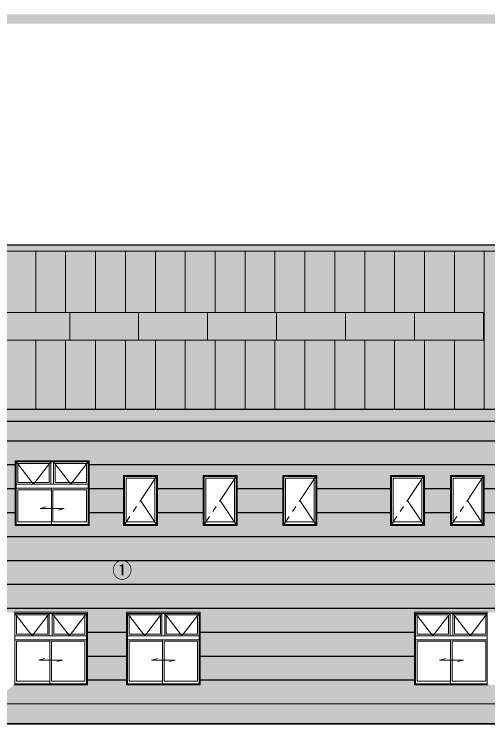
# Model space of a CAD drawing. Units: millimetres at full size; details may follow other scales. Extents: x -58028 to 60518, y -42813 to 41849.
# Drawn here: x -28216 to -16338, y 22187 to 39986 of the extents above; entities that cross this region are included whole.
import ezdxf
from ezdxf.enums import TextEntityAlignment as Align

# ---------------------------------------------------------------- set-up
doc = ezdxf.new("R2010")
doc.units = ezdxf.units.MM
doc.header["$LTSCALE"] = 150
doc.linetypes.add('CHAIN1', pattern=[8, 5, -1, 1, -1])
for name, color, linetype, lineweight in [('1-1_極細線', 4, 'Continuous', 9), ('1-2_細線', 7, 'Continuous', 18), ('1-3_中線', 3, 'Continuous', 25), ('1-4_太線', 2, 'Continuous', 35), ('1-8_ﾊｯﾁﾝｸﾞ', 4, 'Continuous', 9), ('1-B_文字', 4, 'Continuous', 9)]:
    doc.layers.add(name, color=color, linetype=linetype, lineweight=lineweight)
for name, color, linetype in [('2-C_2-Cﾚｲﾔ', 254, 'Continuous'), ('3-D_文字', 134, 'Continuous'), ('4-D_文字', 7, 'Continuous'), ('F-D', 150, 'Continuous')]:
    doc.layers.add(name, color=color, linetype=linetype)
doc.styles.add('ＭＳ ゴシック', font='')
doc.styles.get('ＭＳ ゴシック').set_extended_font_data('MS Gothic')

msp = doc.modelspace()

# ---------------------------------------------------------------- linework, layer by layer
at = {"layer": '1-1_極細線'}
msp.add_line((-40375.9, 22686.9), (-9700.9, 22686.9), dxfattribs=at)
at = {"layer": '1-2_細線'}
msp.add_line((-48400.9, 34045.3), (-9200.9, 34045.3), dxfattribs=at)
at = {"layer": '1-3_中線'}
for p, q in [((-9200.9, 34195.3), (-48400.9, 34195.3)), ((-9200.9, 30070.3), (-37971.5, 30070.3)), ((-9200.9, 29773.6), (-37971.5, 29773.6))]:
    msp.add_line(p, q, dxfattribs=at)
at = {"layer": '1-4_太線'}
msp.add_line((-53204.7, 22186.9), (-5383.9, 22186.9), dxfattribs=at)
at = {"layer": '1-8_ﾊｯﾁﾝｸﾞ'}
for p, q in [((-16448.9, 32499.5), (-28550.9, 32499.5)), ((-26824.9, 32499.5), (-26824.9, 31811)), ((-25094.9, 32499.5), (-25094.9, 31811)), ((-23364.9, 32499.5), (-23364.9, 31811)), ((-21634.9, 32499.5), (-21634.9, 31811)), ((-19904.9, 32499.5), (-19904.9, 31811)), ((-18174.9, 32499.5), (-18174.9, 31811)), ((-16448.9, 32499.5), (-16448.9, 31811)), ((-16448.9, 31811), (-28550.9, 31811)), ((-28188.4, 27161.7), (-28188.4, 28786.9)), ((-28188.4, 28786.9), (-26338.4, 28786.9)), ((-28163.4, 27186.9), (-28163.4, 28756.9)), ((-28163.4, 28756.9), (-26363.4, 28756.9)), ((-28123.4, 28236.9), (-28123.4, 28716.9)), ((-28123.4, 28716.9), (-27338.4, 28716.9)), ((-27338.4, 28236.9), (-27338.4, 28716.9)), ((-27298.4, 28196.9), (-27298.4, 28756.9)), ((-27228.4, 28196.9), (-27228.4, 28756.9)), ((-27188.4, 28716.9), (-26403.4, 28716.9)), ((-27188.4, 28236.9), (-27188.4, 28716.9)), ((-26403.4, 28236.9), (-26403.4, 28716.9)), ((-26363.4, 28756.9), (-26363.4, 27186.9)), ((-26338.4, 28786.9), (-26338.4, 27161.7)), ((-25475.9, 27161.7), (-25475.9, 28416.9)), ((-25475.9, 28416.9), (-24625.9, 28416.9)), ((-25450.9, 27186.9), (-25450.9, 28386.9)), ((-25450.9, 28386.9), (-24650.9, 28386.9)), ((-25410.9, 27256.9), (-25410.9, 28346.9)), ((-24690.9, 28346.9), (-25410.9, 28346.9)), ((-24690.9, 27256.9), (-24690.9, 28346.9)), ((-24650.9, 27186.9), (-24650.9, 28386.9)), ((-24625.9, 27161.7), (-24625.9, 28416.9)), ((-23475.9, 27161.7), (-23475.9, 28416.9)), ((-23475.9, 28416.9), (-22625.9, 28416.9)), ((-23450.9, 27186.9), (-23450.9, 28386.9)), ((-23450.9, 28386.9), (-22650.9, 28386.9)), ((-23410.9, 27256.9), (-23410.9, 28346.9)), ((-22690.9, 28346.9), (-23410.9, 28346.9)), ((-22690.9, 27256.9), (-22690.9, 28346.9)), ((-22650.9, 27186.9), (-22650.9, 28386.9)), ((-22625.9, 27161.7), (-22625.9, 28416.9)), ((-21475.9, 27161.7), (-21475.9, 28416.9)), ((-21475.9, 28416.9), (-20625.9, 28416.9)), ((-21450.9, 27186.9), (-21450.9, 28386.9)), ((-21450.9, 28386.9), (-20650.9, 28386.9)), ((-21410.9, 27256.9), (-21410.9, 28346.9)), ((-20690.9, 28346.9), (-21410.9, 28346.9)), ((-20690.9, 27256.9), (-20690.9, 28346.9)), ((-20650.9, 27186.9), (-20650.9, 28386.9)), ((-20625.9, 27161.7), (-20625.9, 28416.9)), ((-18778.4, 27161.7), (-18778.4, 28416.9)), ((-18778.4, 28416.9), (-17928.4, 28416.9)), ((-18753.4, 27186.9), (-18753.4, 28386.9)), ((-18753.4, 28386.9), (-17953.4, 28386.9)), ((-18713.4, 27256.9), (-18713.4, 28346.9)), ((-17993.4, 28346.9), (-18713.4, 28346.9)), ((-17993.4, 27256.9), (-17993.4, 28346.9)), ((-17953.4, 27186.9), (-17953.4, 28386.9)), ((-17928.4, 27161.7), (-17928.4, 28416.9)), ((-17275.9, 27161.7), (-17275.9, 28416.9)), ((-17275.9, 28416.9), (-16425.9, 28416.9)), ((-17250.9, 27186.9), (-17250.9, 28386.9)), ((-17250.9, 28386.9), (-16450.9, 28386.9)), ((-17210.9, 27256.9), (-17210.9, 28346.9)), ((-16490.9, 28346.9), (-17210.9, 28346.9)), ((-16490.9, 27256.9), (-16490.9, 28346.9)), ((-16450.9, 27186.9), (-16450.9, 28386.9)), ((-16425.9, 27161.7), (-16425.9, 28416.9)), ((-26363.4, 28196.9), (-28163.4, 28196.9)), ((-27338.4, 28236.9), (-28123.4, 28236.9)), ((-26403.4, 28236.9), (-27188.4, 28236.9)), ((-26363.4, 28096.9), (-28163.4, 28096.9)), ((-28123.4, 27256.9), (-28123.4, 28056.9)), ((-27283.4, 28056.9), (-28123.4, 28056.9)), ((-27283.4, 27186.9), (-27283.4, 28096.9)), ((-27243.4, 27256.9), (-27243.4, 28056.9)), ((-26403.4, 28056.9), (-27243.4, 28056.9)), ((-26403.4, 27256.9), (-26403.4, 28056.9)), ((-27414, 27626.8), (-27563.7, 27586.9)), ((-26963.7, 27586.9), (-27563.7, 27586.9)), ((-27113.4, 27547.1), (-26963.7, 27586.9)), ((-27283.4, 27256.9), (-28123.4, 27256.9)), ((-26403.4, 27256.9), (-27243.4, 27256.9)), ((-24690.9, 27256.9), (-25410.9, 27256.9)), ((-22690.9, 27256.9), (-23410.9, 27256.9)), ((-20690.9, 27256.9), (-21410.9, 27256.9)), ((-17993.4, 27256.9), (-18713.4, 27256.9)), ((-16490.9, 27256.9), (-17210.9, 27256.9)), ((-28188.4, 27161.7), (-26338.4, 27161.7)), ((-28163.4, 27186.9), (-26363.4, 27186.9)), ((-25475.9, 27161.7), (-24625.9, 27161.7)), ((-25450.9, 27186.9), (-24650.9, 27186.9)), ((-23475.9, 27161.7), (-22625.9, 27161.7)), ((-23450.9, 27186.9), (-22650.9, 27186.9)), ((-21475.9, 27161.7), (-20625.9, 27161.7)), ((-21450.9, 27186.9), (-20650.9, 27186.9)), ((-18778.4, 27161.7), (-17928.4, 27161.7)), ((-18753.4, 27186.9), (-17953.4, 27186.9)), ((-17275.9, 27161.7), (-16425.9, 27161.7)), ((-17250.9, 27186.9), (-16450.9, 27186.9)), ((-28225.9, 24986.9), (-26375.9, 24986.9)), ((-28200.9, 24956.9), (-26400.9, 24956.9)), ((-28200.9, 23186.9), (-28200.9, 24956.9)), ((-27335.9, 24396.9), (-27335.9, 24956.9)), ((-27265.9, 24396.9), (-27265.9, 24956.9)), ((-26400.9, 24956.9), (-26400.9, 23186.9)), ((-26375.9, 24986.9), (-26375.9, 23161.7)), ((-25400.9, 24986.9), (-23550.9, 24986.9)), ((-25400.9, 23161.7), (-25400.9, 24986.9)), ((-25375.9, 24956.9), (-23575.9, 24956.9)), ((-25375.9, 23186.9), (-25375.9, 24956.9)), ((-24510.9, 24396.9), (-24510.9, 24956.9)), ((-24440.9, 24396.9), (-24440.9, 24956.9)), ((-23575.9, 24956.9), (-23575.9, 23186.9)), ((-23550.9, 24986.9), (-23550.9, 23161.7)), ((-18175.9, 24986.9), (-16325.9, 24986.9)), ((-18175.9, 23161.7), (-18175.9, 24986.9)), ((-18150.9, 24956.9), (-16350.9, 24956.9)), ((-18150.9, 23186.9), (-18150.9, 24956.9)), ((-17285.9, 24396.9), (-17285.9, 24956.9)), ((-17215.9, 24396.9), (-17215.9, 24956.9)), ((-16350.9, 24956.9), (-16350.9, 23186.9)), ((-28160.9, 24436.9), (-28160.9, 24916.9)), ((-28160.9, 24916.9), (-27375.9, 24916.9)), ((-27375.9, 24436.9), (-27375.9, 24916.9)), ((-27225.9, 24916.9), (-26440.9, 24916.9)), ((-27225.9, 24436.9), (-27225.9, 24916.9)), ((-26440.9, 24436.9), (-26440.9, 24916.9)), ((-25335.9, 24436.9), (-25335.9, 24916.9)), ((-25335.9, 24916.9), (-24550.9, 24916.9)), ((-24550.9, 24436.9), (-24550.9, 24916.9)), ((-24400.9, 24916.9), (-23615.9, 24916.9)), ((-24400.9, 24436.9), (-24400.9, 24916.9)), ((-23615.9, 24436.9), (-23615.9, 24916.9)), ((-18110.9, 24436.9), (-18110.9, 24916.9)), ((-18110.9, 24916.9), (-17325.9, 24916.9)), ((-17325.9, 24436.9), (-17325.9, 24916.9)), ((-17175.9, 24916.9), (-16390.9, 24916.9)), ((-17175.9, 24436.9), (-17175.9, 24916.9)), ((-16390.9, 24436.9), (-16390.9, 24916.9)), ((-26400.9, 24396.9), (-28200.9, 24396.9)), ((-27375.9, 24436.9), (-28160.9, 24436.9)), ((-26440.9, 24436.9), (-27225.9, 24436.9)), ((-23575.9, 24396.9), (-25375.9, 24396.9)), ((-24550.9, 24436.9), (-25335.9, 24436.9)), ((-23615.9, 24436.9), (-24400.9, 24436.9)), ((-16350.9, 24396.9), (-18150.9, 24396.9)), ((-17325.9, 24436.9), (-18110.9, 24436.9)), ((-16390.9, 24436.9), (-17175.9, 24436.9)), ((-26400.9, 24296.9), (-28200.9, 24296.9)), ((-28160.9, 23256.9), (-28160.9, 24256.9)), ((-27320.9, 24256.9), (-28160.9, 24256.9)), ((-27320.9, 23186.9), (-27320.9, 24296.9)), ((-27280.9, 23256.9), (-27280.9, 24256.9)), ((-26440.9, 24256.9), (-27280.9, 24256.9)), ((-26440.9, 23256.9), (-26440.9, 24256.9)), ((-23575.9, 24296.9), (-25375.9, 24296.9)), ((-25335.9, 23256.9), (-25335.9, 24256.9)), ((-24495.9, 24256.9), (-25335.9, 24256.9)), ((-24495.9, 23186.9), (-24495.9, 24296.9)), ((-24455.9, 23256.9), (-24455.9, 24256.9)), ((-23615.9, 24256.9), (-24455.9, 24256.9)), ((-23615.9, 23256.9), (-23615.9, 24256.9)), ((-16350.9, 24296.9), (-18150.9, 24296.9)), ((-18110.9, 23256.9), (-18110.9, 24256.9)), ((-17270.9, 24256.9), (-18110.9, 24256.9)), ((-17270.9, 23186.9), (-17270.9, 24296.9)), ((-17230.9, 23256.9), (-17230.9, 24256.9)), ((-16390.9, 24256.9), (-17230.9, 24256.9)), ((-16390.9, 23256.9), (-16390.9, 24256.9)), ((-27451.5, 23826.8), (-27601.2, 23786.9)), ((-27001.2, 23786.9), (-27601.2, 23786.9)), ((-27150.9, 23747.1), (-27001.2, 23786.9)), ((-24626.5, 23826.8), (-24776.2, 23786.9)), ((-24176.2, 23786.9), (-24776.2, 23786.9)), ((-24325.9, 23747.1), (-24176.2, 23786.9)), ((-17401.5, 23826.8), (-17551.2, 23786.9)), ((-16951.2, 23786.9), (-17551.2, 23786.9)), ((-17100.9, 23747.1), (-16951.2, 23786.9)), ((-28225.9, 23161.7), (-26375.9, 23161.7)), ((-28200.9, 23186.9), (-26400.9, 23186.9)), ((-27320.9, 23256.9), (-28160.9, 23256.9)), ((-26440.9, 23256.9), (-27280.9, 23256.9)), ((-25400.9, 23161.7), (-23550.9, 23161.7)), ((-25375.9, 23186.9), (-23575.9, 23186.9)), ((-24495.9, 23256.9), (-25335.9, 23256.9)), ((-23615.9, 23256.9), (-24455.9, 23256.9)), ((-18175.9, 23161.7), (-16325.9, 23161.7)), ((-18150.9, 23186.9), (-16350.9, 23186.9)), ((-17270.9, 23256.9), (-18110.9, 23256.9)), ((-16390.9, 23256.9), (-17230.9, 23256.9))]:
    msp.add_line(p, q, dxfattribs=at)
at = {"layer": '1-8_ﾊｯﾁﾝｸﾞ', "linetype": 'CHAIN1'}
for p, q in [((-27730.9, 28196.9), (-28163.4, 28756.9)), ((-27298.4, 28756.9), (-27730.9, 28196.9)), ((-24650.9, 28386.9), (-25450.9, 27186.9)), ((-22650.9, 28386.9), (-23450.9, 27186.9)), ((-20650.9, 28386.9), (-21450.9, 27186.9)), ((-17953.4, 28386.9), (-18753.4, 27186.9)), ((-16450.9, 28386.9), (-17250.9, 27186.9)), ((-25050.9, 27786.9), (-24650.9, 27186.9)), ((-23050.9, 27786.9), (-22650.9, 27186.9)), ((-21050.9, 27786.9), (-20650.9, 27186.9)), ((-18353.4, 27786.9), (-17953.4, 27186.9)), ((-16850.9, 27786.9), (-16450.9, 27186.9)), ((-27768.4, 24396.9), (-28200.9, 24956.9)), ((-27335.9, 24956.9), (-27768.4, 24396.9)), ((-24943.4, 24396.9), (-25375.9, 24956.9)), ((-24510.9, 24956.9), (-24943.4, 24396.9)), ((-17718.4, 24396.9), (-18150.9, 24956.9)), ((-17285.9, 24956.9), (-17718.4, 24396.9))]:
    msp.add_line(p, q, dxfattribs=at)
for points in [[(-26363.4, 28756.9), (-26795.9, 28196.9), (-27228.4, 28756.9)], [(-26400.9, 24956.9), (-26833.4, 24396.9), (-27265.9, 24956.9)], [(-23575.9, 24956.9), (-24008.4, 24396.9), (-24440.9, 24956.9)], [(-16350.9, 24956.9), (-16783.4, 24396.9), (-17215.9, 24956.9)]]:
    msp.add_lwpolyline(points, dxfattribs=at)
at = {"layer": '1-B_文字'}
for p, q in [((-27675.9, 32499.5), (-27675.9, 34045.3)), ((-26925.9, 32499.5), (-26925.9, 34045.3)), ((-26175.9, 32499.5), (-26175.9, 34045.3)), ((-25425.9, 32499.5), (-25425.9, 34045.3)), ((-24675.9, 32499.5), (-24675.9, 34045.3)), ((-23925.9, 32499.5), (-23925.9, 34045.3)), ((-23175.9, 32499.5), (-23175.9, 34045.3)), ((-22425.9, 32499.5), (-22425.9, 34045.3)), ((-21675.9, 32499.5), (-21675.9, 34045.3)), ((-20925.9, 32499.5), (-20925.9, 34045.3)), ((-20175.9, 32499.5), (-20175.9, 34045.3)), ((-19425.9, 32499.5), (-19425.9, 34045.3)), ((-18675.9, 32499.5), (-18675.9, 34045.3)), ((-17925.9, 32499.5), (-17925.9, 34045.3)), ((-17175.9, 32499.5), (-17175.9, 34045.3)), ((-16425.9, 30070.3), (-16425.9, 34045.3)), ((-27675.9, 30070.3), (-27675.9, 31811)), ((-26925.9, 30070.3), (-26925.9, 31811)), ((-26175.9, 30070.3), (-26175.9, 31811)), ((-25425.9, 30070.3), (-25425.9, 31811)), ((-24675.9, 30070.3), (-24675.9, 31811)), ((-23925.9, 30070.3), (-23925.9, 31811)), ((-23175.9, 30070.3), (-23175.9, 31811)), ((-22425.9, 30070.3), (-22425.9, 31811)), ((-21675.9, 30070.3), (-21675.9, 31811)), ((-20925.9, 30070.3), (-20925.9, 31811)), ((-20175.9, 30070.3), (-20175.9, 31811)), ((-19425.9, 30070.3), (-19425.9, 31811)), ((-18675.9, 30070.3), (-18675.9, 31811)), ((-17925.9, 30070.3), (-17925.9, 31811)), ((-17175.9, 30070.3), (-17175.9, 31811))]:
    msp.add_line(p, q, dxfattribs=at)
at = {"layer": '2-C_2-Cﾚｲﾔ', "color": 251}
for points in [[(-9200.9, 34045.3), (-9200.9, 34195.3), (-48400.9, 34195.3)], [(-48400.9, 34195.3), (-29175.9, 34045.3), (-9200.9, 34045.3)], [(-28425.9, 34045.3), (-28425.9, 32499.5), (-16448.9, 32499.5)], [(-9200.9, 34045.3), (-28425.9, 34045.3), (-16448.9, 32499.5)], [(-9200.9, 34045.3), (-16448.9, 32499.5), (-16448.9, 31811)], [(-16448.9, 31811), (-9200.9, 30070.3), (-9200.9, 34045.3)], [(-28425.9, 31811), (-28425.9, 30070.3), (-9200.9, 30070.3)], [(-16448.9, 31811), (-28425.9, 31811), (-9200.9, 30070.3)], [(-28800.9, 30070.3), (-9200.9, 30070.3), (-28800.9, 29773.6), (-9200.9, 29773.6)]]:
    msp.add_solid(points, dxfattribs=at)
at = {"layer": '2-C_2-Cﾚｲﾔ', "color": 176}
msp.add_solid([(-28550.9, 32499.5), (-16448.9, 32499.5), (-28550.9, 31811), (-16448.9, 31811)], dxfattribs=at)
at = {"layer": '2-C_2-Cﾚｲﾔ'}
for points in [[(-26338.4, 29773.6), (-37971.5, 29773.6), (-37971.5, 29608.6)], [(-26338.4, 28786.9), (-26338.4, 29773.6), (-37971.5, 29608.6)], [(-26338.4, 29773.6), (-26338.4, 28416.9), (-10713.4, 28416.9)], [(-9700.9, 29773.6), (-26338.4, 29773.6), (-10713.4, 28416.9)], [(-26338.4, 28786.9), (-37971.5, 29608.6), (-34000.9, 28786.9)], [(-29370.9, 27186.9), (-28188.4, 27186.9), (-28188.4, 28786.9)], [(-29370.9, 28786.9), (-29370.9, 27186.9), (-28188.4, 28786.9)], [(-25475.9, 28416.9), (-26338.4, 28416.9), (-26338.4, 27161.7)], [(-25475.9, 27161.7), (-25475.9, 28416.9), (-26338.4, 27161.7)], [(-23475.9, 28416.9), (-24625.9, 28416.9), (-24625.9, 27161.7)], [(-23475.9, 27161.7), (-23475.9, 28416.9), (-24625.9, 27161.7)], [(-21475.9, 28416.9), (-22625.9, 28416.9), (-22625.9, 27161.7)], [(-21475.9, 27161.7), (-21475.9, 28416.9), (-22625.9, 27161.7)], [(-18778.4, 28416.9), (-20625.9, 28416.9), (-20625.9, 27161.7)], [(-18778.4, 27161.7), (-18778.4, 28416.9), (-20625.9, 27161.7)], [(-17275.9, 28416.9), (-17928.4, 28416.9), (-17928.4, 27161.7)], [(-17275.9, 27161.7), (-17275.9, 28416.9), (-17928.4, 27161.7)], [(-15275.9, 28416.9), (-16425.9, 28416.9), (-16425.9, 27161.7)], [(-15275.9, 27161.7), (-15275.9, 28416.9), (-16425.9, 27161.7)], [(-28188.4, 27186.9), (-28800.9, 27186.9), (-28800.9, 24986.9)], [(-28188.4, 27161.7), (-28188.4, 27186.9), (-28800.9, 24986.9)], [(-28188.4, 27161.7), (-28800.9, 24986.9), (-11225.9, 24986.9)], [(-25475.9, 27161.7), (-28188.4, 27161.7), (-11225.9, 24986.9)], [(-25475.9, 27161.7), (-11225.9, 24986.9), (-11563.4, 27161.7)], [(-25400.9, 24986.9), (-26375.9, 24986.9), (-26375.9, 23161.7)], [(-25400.9, 23161.7), (-25400.9, 24986.9), (-26375.9, 23161.7)], [(-19300.9, 22686.9), (-19300.9, 24986.9), (-23550.9, 24986.9)], [(-19300.9, 22686.9), (-23550.9, 24986.9), (-23550.9, 23161.7)], [(-18175.9, 24986.9), (-19300.9, 24986.9), (-19300.9, 22686.9)], [(-18175.9, 23161.7), (-18175.9, 24986.9), (-19300.9, 22686.9)], [(-28800.9, 22686.9), (-19300.9, 22686.9), (-25400.9, 23161.7)], [(-28225.9, 23161.7), (-28800.9, 22686.9), (-25400.9, 23161.7)], [(-19300.9, 22686.9), (-23550.9, 23161.7), (-25400.9, 23161.7)], [(-19300.9, 22686.9), (-9700.9, 22686.9), (-9700.9, 23186.9)], [(-19300.9, 22686.9), (-9700.9, 23186.9), (-11225.9, 23161.7)], [(-19300.9, 22686.9), (-11225.9, 23161.7), (-13075.9, 23161.7)], [(-18175.9, 23161.7), (-19300.9, 22686.9), (-13075.9, 23161.7)]]:
    msp.add_solid(points, dxfattribs=at)
at = {"layer": '2-C_2-Cﾚｲﾔ', "color": 9}
msp.add_solid([(-9700.9, 22686.9), (-38300.9, 22686.9), (-9700.9, 22186.9), (-38300.9, 22186.9)], dxfattribs=at)
at = {"layer": '3-D_文字'}
for p, q in [((-47900.9, 29286.9), (-9700.9, 29286.9)), ((-29370.9, 28686.9), (-28188.4, 28686.9)), ((-26338.4, 28686.9), (-9700.9, 28686.9)), ((-29370.9, 28086.9), (-28188.4, 28086.9)), ((-26338.4, 28086.9), (-25475.9, 28086.9)), ((-24625.9, 28086.9), (-23475.9, 28086.9)), ((-22625.9, 28086.9), (-21475.9, 28086.9)), ((-20625.9, 28086.9), (-18778.4, 28086.9)), ((-17928.4, 28086.9), (-17275.9, 28086.9)), ((-16425.9, 28086.9), (-15275.9, 28086.9)), ((-29370.9, 27486.9), (-28188.4, 27486.9)), ((-26338.4, 27486.9), (-25475.9, 27486.9)), ((-24625.9, 27486.9), (-23475.9, 27486.9)), ((-22625.9, 27486.9), (-21475.9, 27486.9)), ((-20625.9, 27486.9), (-18778.4, 27486.9)), ((-17928.4, 27486.9), (-17275.9, 27486.9)), ((-16425.9, 27486.9), (-15275.9, 27486.9)), ((-40375.9, 26886.9), (-9700.9, 26886.9)), ((-40375.9, 26286.9), (-9700.9, 26286.9)), ((-47900.9, 25686.9), (-9700.9, 25686.9)), ((-47900.9, 25086.9), (-9700.9, 25086.9)), ((-26375.9, 24486.9), (-25400.9, 24486.9)), ((-23550.9, 24486.9), (-18175.9, 24486.9)), ((-26375.9, 23886.9), (-25400.9, 23886.9)), ((-23550.9, 23886.9), (-18175.9, 23886.9)), ((-26375.9, 23286.9), (-25400.9, 23286.9)), ((-23550.9, 23286.9), (-18175.9, 23286.9))]:
    msp.add_line(p, q, dxfattribs=at)
at = {"layer": 'F-D'}
msp.add_solid([(-57345.7, 39745.6), (-57345.7, 39985.6), (59523.5, 39745.6), (59523.5, 39985.6)], dxfattribs=at)

# ---------------------------------------------------------------- texts
at = {"layer": '4-D_文字', "style": 'ＭＳ ゴシック', "width": 0.95}
msp.add_text('①', height=384.9, dxfattribs=at).set_placement((-25758.2, 25730.4), align=Align.BOTTOM_LEFT)

doc.saveas('drawing.dxf')
